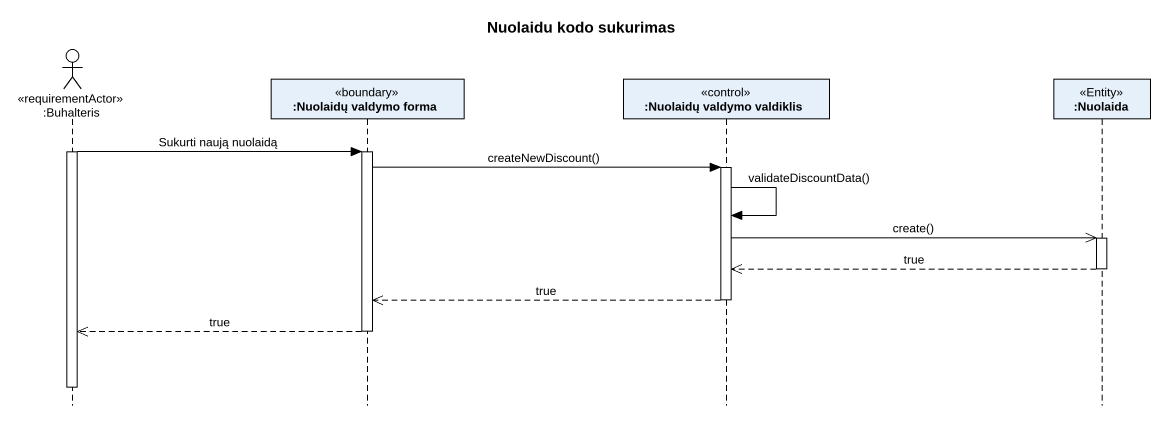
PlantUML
@startuml
title Nuolaidu kodo sukurimas
hide footbox
actor ":Buhalteris" as Buhalteris <<requirementActor>>
participant ":Nuolaidų valdymo forma" as Nuolaidų_valdymo_forma <<boundary>>
participant ":Nuolaidų valdymo valdiklis" as Nuolaidų_valdymo_valdiklis <<control>>
participant ":Nuolaida" as Nuolaida <<Entity>>

activate Buhalteris
Buhalteris -> Nuolaidų_valdymo_forma : Sukurti naują nuolaidą
activate Nuolaidų_valdymo_forma
Nuolaidų_valdymo_forma -> Nuolaidų_valdymo_valdiklis : createNewDiscount()
activate Nuolaidų_valdymo_valdiklis
Nuolaidų_valdymo_valdiklis -> Nuolaidų_valdymo_valdiklis : validateDiscountData()
Nuolaidų_valdymo_valdiklis ->> Nuolaida : create()
activate Nuolaida
Nuolaida -->> Nuolaidų_valdymo_valdiklis : true
deactivate Nuolaida
Nuolaidų_valdymo_valdiklis -->> Nuolaidų_valdymo_forma : true
deactivate Nuolaidų_valdymo_valdiklis
Nuolaidų_valdymo_forma -->> Buhalteris : true
deactivate Nuolaidų_valdymo_forma
deactivate Buhalteris
@enduml
